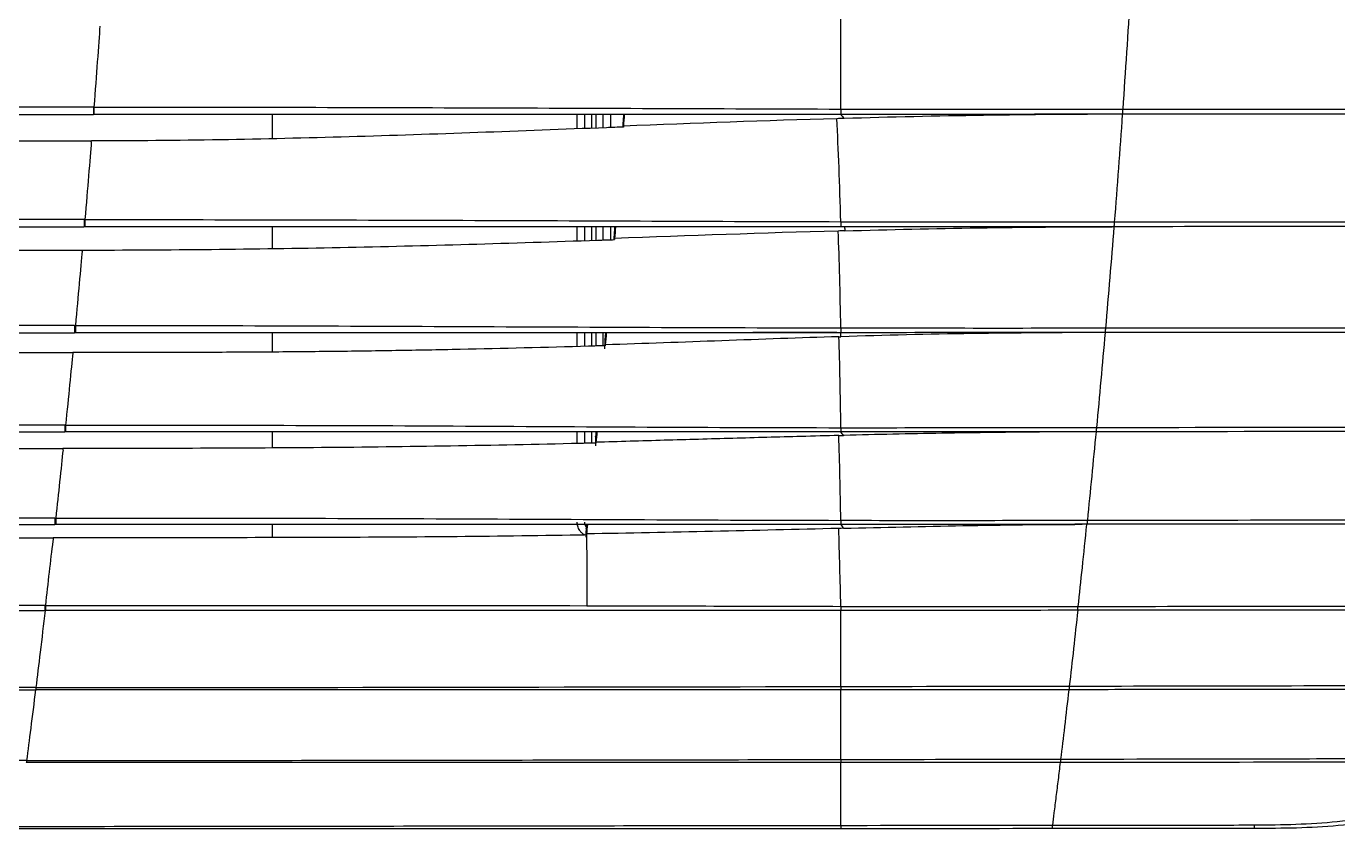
# Model space of a CAD drawing. Header units: millimetres. Extents: x 0 to 504600, y 0 to 118800.
# Drawn here: x 101504.2 to 101702.4, y 56524.6 to 56646 of the extents above; entities that cross this region are included whole.
import ezdxf

# ---------------------------------------------------------------- set-up
doc = ezdxf.new("R2010")
doc.units = ezdxf.units.MM
doc.header["$LTSCALE"] = 200
doc.layers.add('LG-AIRCON', color=240, linetype='Continuous')

# ---------------------------------------------------------------- blocks, each defined once
blk = doc.blocks.new('A$C7F214049')
at = {"layer": 'LG-AIRCON', "color": 0}
for p, q in [((919.34, 109.12), (240.62, 109.12)), ((240.62, 108), (919.34, 108)), ((946.38, 107.98), (946.38, 104.34)), ((992.45, 105.82), (992.45, 107.98)), ((993.57, 107.98), (993.57, 105.86)), ((994.68, 105.9), (994.68, 107.98)), ((995.28, 107.98), (995.28, 105.93)), ((996.39, 105.96), (996.39, 107.98)), ((997.5, 107.98), (997.5, 106)), ((797.28, 104), (919.03, 104)), ((917.96, 92.11), (242, 92.11)), ((242, 91), (917.96, 91)), ((946.38, 91), (946.38, 87.73)), ((992.45, 88.89), (992.45, 90.97)), ((993.57, 91), (993.57, 88.95)), ((994.68, 88.95), (994.68, 90.97)), ((995.28, 91), (995.28, 89)), ((996.39, 89), (996.39, 90.97)), ((997.5, 91), (997.5, 89.06)), ((998.07, 90.34), (998.02, 89.73)), ((998.06, 90.22), (998.02, 89.81)), ((797.28, 87.5), (917.65, 87.5)), ((916.51, 76.11), (243.45, 76.11)), ((243.45, 75), (916.51, 75)), ((946.38, 74.99), (946.38, 72.08)), ((992.45, 72.91), (992.45, 74.97)), ((993.57, 74.99), (993.57, 72.95)), ((994.68, 72.96), (994.68, 74.97)), ((995.28, 74.99), (995.28, 72.99)), ((996.39, 73.01), (996.39, 74.97)), ((1031.68, 75.05), (1018.98, 75.05)), ((1071.94, 75.03), (1071.94, 75.03)), ((797.28, 72), (916.22, 72)), ((915.03, 61.03), (244.93, 61.03)), ((244.93, 60), (915.03, 60)), ((946.38, 60), (946.38, 57.62)), ((992.45, 58.27), (992.45, 60)), ((993.57, 60), (993.57, 58.29)), ((994.68, 58.31), (994.68, 60)), ((995.28, 60), (995.28, 59.73)), ((797.28, 57.5), (914.72, 57.5)), ((913.53, 46.98), (246.43, 46.98)), ((246.43, 46), (913.53, 46)), ((946.38, 46), (946.38, 44.06)), ((797.28, 44), (913.28, 44)), ((912.09, 33.76), (247.87, 33.76)), ((247.87, 33), (912.09, 33)), ((910.64, 21.35), (249.32, 21.35)), ((249.36, 21), (910.6, 21)), ((909.24, 10.33), (250.72, 10.33))]:
    blk.add_line(p, q, dxfattribs=at)
for points, degree in [([(1076.01, 126.03), (1075.66, 120.3), (1075.28, 114.53), (1074.88, 108.79)], 3), ([(999.41, 107.28), (999.4, 107.13), (999.39, 106.99), (999.38, 106.85)], 3), ([(999.46, 108), (999.43, 107.66), (999.41, 107.33)], 2), ([(1031.68, 107.36), (1020.91, 107.06), (1010.17, 106.65), (999.43, 106.23)], 3), ([(1032.79, 107.4), (1032.42, 107.39), (1032.05, 107.37), (1031.68, 107.36)], 3), ([(1032.29, 91.79), (1032.12, 97.38), (1031.93, 102.75), (1031.68, 107.36)], 3), ([(1032.29, 108.82), (1046.5, 108.79), (1060.7, 108.78), (1074.88, 108.79)], 3), ([(1074.82, 108.03), (1060.66, 108.02), (1046.48, 108.01), (1032.29, 108)], 3), ([(1032.29, 108), (1032.45, 107.79), (1032.62, 107.59), (1032.79, 107.39)], 3), ([(1074.82, 108.03), (1060.86, 108.02), (1046.8, 107.8), (1032.79, 107.39)], 3), ([(1074.82, 108.03), (1074.44, 102.6), (1074.04, 97.15), (1073.61, 91.73)], 3), ([(1130.49, 108.07), (1111.99, 108.06), (1093.42, 108.04), (1074.82, 108.03)], 3), ([(1074.82, 108.03), (1074.82, 108.03), (1074.82, 108.03), (1074.82, 108.03)], 3), ([(1074.88, 108.79), (1093.46, 108.8), (1112, 108.81), (1130.49, 108.82)], 3), ([(999.43, 106.23), (999.44, 106.19), (999.44, 106.14), (999.44, 106.09)], 3), ([(919.02, 103.86), (919.03, 103.9), (919.03, 103.95), (919.03, 104)], 3), ([(919.03, 104), (919.03, 104), (919.03, 104), (919.03, 104)], 3), ([(1032.29, 91.79), (1046.07, 91.76), (1059.85, 91.74), (1073.61, 91.75)], 3), ([(1073.61, 91.75), (1092.61, 91.77), (1111.58, 91.79), (1130.49, 91.8)], 3), ([(998.12, 91), (998.09, 90.64), (998.06, 90.28)], 2), ([(998.24, 91), (998.19, 90.42), (998.14, 89.83), (998.09, 89.25)], 3), ([(1031.89, 90.38), (1020.61, 90.07), (1009.34, 89.65), (998.09, 89.25)], 3), ([(998.09, 89.25), (998.1, 89.19), (998.1, 89.13), (998.1, 89.08)], 3), ([(1032.91, 90.41), (1032.57, 90.4), (1032.23, 90.39), (1031.89, 90.38)], 3), ([(1032.29, 75.73), (1032.19, 80.97), (1032.07, 86.02), (1031.89, 90.38)], 3), ([(1073.3, 91.03), (1059.64, 91.02), (1045.97, 91.01), (1032.29, 91)], 3), ([(1032.83, 91), (1032.87, 90.8), (1032.89, 90.61), (1032.91, 90.41)], 3), ([(1032.91, 90.41), (1046.38, 90.79), (1059.87, 91.02), (1073.29, 91.03)], 3), ([(1073.55, 91.03), (1073.15, 85.91), (1072.72, 80.78), (1072.28, 75.7)], 3), ([(1073.55, 91.03), (1073.47, 91.03), (1073.38, 91.03), (1073.3, 91.03)], 3), ([(1130.49, 91.07), (1111.56, 91.05), (1092.57, 91.04), (1073.55, 91.03)], 3), ([(917.65, 87.35), (917.65, 87.4), (917.65, 87.45), (917.66, 87.5)], 3), ([(917.66, 87.5), (917.66, 87.5), (917.65, 87.5), (917.65, 87.5)], 3), ([(916.51, 76.11), (916.55, 76.11), (916.58, 76.11), (916.62, 76.11)], 3), ([(1032.29, 75.73), (1045.63, 75.71), (1058.96, 75.71), (1072.28, 75.72)], 3), ([(1072.28, 75.72), (1098.82, 75.75), (1125.3, 75.77), (1151.66, 75.81)], 3), ([(916.62, 75), (916.58, 75), (916.55, 75), (916.51, 75)], 3), ([(996.65, 74.09), (996.61, 73.47)], 1), ([(996.65, 74.05), (996.64, 73.84), (996.63, 73.64), (996.61, 73.44)], 3), ([(996.73, 75), (996.69, 74.55), (996.65, 74.1)], 2), ([(996.85, 74.98), (996.8, 74.38), (996.74, 73.77), (996.69, 73.16)], 3), ([(1032.01, 74.4), (1020.19, 74.03), (1008.43, 73.55), (996.69, 73.16)], 3), ([(1032.01, 74.4), (1032.1, 74.4), (1032.19, 74.4), (1032.29, 74.4)], 3), ([(1032.29, 60.65), (1032.23, 65.55), (1032.15, 70.32), (1032.01, 74.4)], 3), ([(1071.94, 75.03), (1058.74, 75.02), (1045.52, 75.01), (1032.29, 75)], 3), ([(1032.29, 74.4), (1032.29, 74.6), (1032.29, 74.8), (1032.29, 75)], 3), ([(1072.22, 75.03), (1071.8, 70.22), (1071.37, 65.42), (1070.92, 60.68)], 3), ([(1072.1, 75.03), (1072.05, 75.03), (1072, 75.03), (1071.94, 75.03)], 3), ([(1072.22, 75.03), (1072.18, 75.03), (1072.14, 75.03), (1072.1, 75.03)], 3), ([(1151.55, 75.08), (1125.21, 75.06), (1098.74, 75.05), (1072.22, 75.03)], 3), ([(930.09, 72.01), (925.47, 72), (920.85, 72), (916.22, 72)], 3), ([(916.23, 72), (916.23, 72), (916.23, 72), (916.22, 72)], 3), ([(916.22, 71.9), (916.22, 71.94), (916.23, 71.97), (916.23, 72)], 3), ([(996.69, 73.16), (996.69, 73.12), (996.69, 73.08), (996.69, 73.04)], 3), ([(915.03, 61.03), (915.06, 61.03), (915.1, 61.03), (915.13, 61.03)], 3), ([(915.03, 61.03), (915.03, 60.56), (915.03, 60), (915.03, 60)], 3), ([(915.13, 60), (915.1, 60), (915.06, 60), (915.03, 60)], 3), ([(915.13, 61.03), (915.13, 60.56), (915.13, 60), (915.13, 60)], 3), ([(995.31, 60), (995.28, 59.69), (995.24, 59.37)], 2), ([(995.43, 60), (995.38, 59.48), (995.33, 58.96), (995.28, 58.44)], 3), ([(1031.98, 59.46), (1032.22, 59.47), (1032.45, 59.47), (1032.68, 59.48)], 3), ([(1032.29, 46.64), (1032.21, 51.09), (1032.12, 55.49), (1031.98, 59.46)], 3), ([(1032.29, 60.64), (1045.17, 60.64), (1058.05, 60.67), (1070.92, 60.68)], 3), ([(1070.61, 60.03), (1057.84, 60.02), (1045.07, 60.01), (1032.29, 60)], 3), ([(1032.68, 59.48), (1032.55, 59.65), (1032.42, 59.82), (1032.29, 60)], 3), ([(1070.85, 60.03), (1070.42, 55.53), (1069.98, 51.04), (1069.54, 46.65)], 3), ([(1070.55, 60.03), (1070.56, 60.03)], 1), ([(1070.85, 60.03), (1070.77, 60.03), (1070.69, 60.03), (1070.61, 60.03)], 3), ([(1150.24, 60.08), (1123.85, 60.06), (1097.37, 60.04), (1070.85, 60.03)], 3), ([(1070.92, 60.68), (1097.45, 60.71), (1123.94, 60.75), (1150.34, 60.79)], 3), ([(914.76, 57.31), (914.75, 57.37), (914.73, 57.44), (914.72, 57.5)], 3), ([(914.77, 57.5), (914.75, 57.5), (914.74, 57.5), (914.72, 57.5)], 3), ([(995.24, 59.35), (995.21, 58.79)], 1), ([(995.24, 59.32), (995.23, 59.13), (995.22, 58.95), (995.21, 58.76)], 3), ([(995.28, 58.44), (995.28, 58.4), (995.28, 58.36), (995.28, 58.32)], 3), ([(913.53, 46.98), (913.53, 46.51), (913.53, 46), (913.53, 46)], 3), ([(913.53, 46.98), (913.57, 46.98), (913.61, 46.98), (913.64, 46.98)], 3), ([(913.64, 46), (913.61, 46), (913.57, 46), (913.53, 46)], 3), ([(913.64, 46.98), (913.64, 46.51), (913.64, 46), (913.64, 46)], 3), ([(993.87, 46), (993.84, 45.74), (993.81, 45.47)], 2), ([(1032.29, 46.64), (1044.71, 46.62), (1057.13, 46.63), (1069.54, 46.65)], 3), ([(1068.79, 46.03), (1056.63, 46.02), (1044.46, 46.01), (1032.29, 46)], 3), ([(1032.29, 46), (1032.42, 45.81), (1032.56, 45.61), (1032.7, 45.43)], 3), ([(1032.7, 45.43), (1044.72, 45.73), (1056.76, 46.01), (1068.77, 46.03)], 3), ([(1069.47, 46.03), (1069.24, 46.03), (1069.02, 46.03), (1068.79, 46.03)], 3), ([(913.32, 44), (913.31, 44), (913.29, 44), (913.28, 44)], 3), ([(913.28, 43.5), (913.29, 43.67), (913.31, 43.84), (913.32, 44)], 3), ([(993.81, 45.45), (993.78, 45.03)], 1), ([(993.81, 45.41), (993.8, 45.27), (993.79, 45.13), (993.78, 44.99)], 3), ([(1031.97, 45.41), (1019.27, 45.1), (1006.56, 44.78), (993.85, 44.58)], 3), ([(993.85, 44.58), (993.85, 44.52), (993.85, 44.47), (993.85, 44.42)], 3), ([(993.85, 44.42), (993.9, 40.99), (993.92, 37.33), (993.91, 33.73)], 3), ([(1032.7, 45.43), (1032.46, 45.42), (1032.22, 45.42), (1031.97, 45.41)], 3), ([(1032.29, 33.63), (1032.19, 37.57), (1032.09, 41.57), (1031.97, 45.41)], 3), ([(912.14, 33.76), (912.51, 37.14), (912.88, 40.58), (913.26, 43.5)], 3), ([(912.05, 33), (912.05, 33), (912.05, 33.36), (912.05, 33.76)], 3), ([(912.14, 33.76), (939.4, 33.76), (966.66, 33.78), (993.91, 33.73)], 3), ([(912.14, 33), (912.14, 33), (912.14, 33.36), (912.14, 33.76)], 3), ([(993.91, 33.73), (1006.7, 33.7), (1019.5, 33.66), (1032.29, 33.63)], 3), ([(1032.29, 33), (992.24, 33), (952.17, 33), (912.09, 33)], 3), ([(1032.29, 33.63), (1044.24, 33.61), (1056.2, 33.59), (1068.15, 33.61)], 3), ([(1032.29, 33.63), (1032.29, 33.28), (1032.29, 33), (1032.29, 33)], 3), ([(1068.09, 33.03), (1056.16, 33.02), (1044.22, 33.01), (1032.29, 33)], 3), ([(1068.09, 33.03), (1067.67, 29.14), (1067.24, 25.3), (1066.81, 21.57)], 3), ([(1068.09, 33.03), (1068.11, 33.03), (1068.13, 33.28), (1068.13, 33.61)], 3), ([(910.64, 21.35), (910.63, 21.14), (910.61, 21), (910.6, 21)], 3), ([(1032.29, 21), (991.73, 21), (951.17, 21), (910.6, 21)], 3), ([(910.64, 21.35), (951.19, 21.35), (991.75, 21.44), (1032.29, 21.51)], 3), ([(1032.29, 21.51), (1043.79, 21.53), (1055.3, 21.56), (1066.81, 21.57)], 3), ([(1032.29, 21.51), (1032.29, 21.21), (1032.29, 21), (1032.29, 21)], 3), ([(1066.74, 21.02), (1055.26, 21.02), (1043.77, 21.01), (1032.29, 21)], 3), ([(1066.81, 21.57), (1066.79, 21.26), (1066.77, 21.02), (1066.74, 21.02)], 3), ([(909.24, 10.33), (909.22, 10.12), (909.21, 10), (909.2, 10)], 3), ([(1032.29, 10.47), (1032.29, 10.19), (1032.29, 10), (1032.28, 10)], 3), ([(1065.5, 10.53), (1065.48, 10.23), (1065.46, 10.02), (1065.44, 10.02)], 3), ([(1032.29, 0.51), (1032.29, 0.2), (1032.29, 0), (1032.29, 0)], 3), ([(1064.26, 0.02), (1053.6, 0.01), (1042.94, 0.01), (1032.29, 0)], 3), ([(1064.26, 0.02), (1064.26, 0.02), (1064.26, 0.23), (1064.26, 0.55)], 3), ([(1094.79, 0.04), (1094.8, 0.04), (1094.8, 0.26), (1094.8, 0.58)], 3)]:
    blk.add_open_spline(points, degree=degree, dxfattribs=at)
for points, knots in [([(1032.29, 108.82), (1032.29, 110.34), (1032.29, 113.26), (1032.29, 117.43), (1032.29, 121.21), (1032.29, 123.57), (1032.29, 124.69)], [0, 0, 0, 0, 0.282848, 0.544238, 0.783422, 1, 1, 1, 1]), ([(920.32, 121.35), (920.22, 120.01), (919.97, 116.48), (919.62, 111.62), (919.43, 109.12)], [0, 0, 0, 0, 0.524949, 1, 1, 1, 1]), ([(919.34, 109.12), (919.34, 108.88), (919.34, 108.58), (919.34, 108.14), (919.34, 108), (919.34, 108)], [0, 0, 0, 0, 0.500494, 0.500494, 1, 1, 1, 1]), ([(919.43, 109.12), (938.24, 109.12), (957.06, 109.08), (994.69, 108.95), (1013.5, 108.88), (1032.29, 108.82)], [0, 0, 0, 0, 0.5, 0.5, 1, 1, 1, 1]), ([(919.43, 109.12), (919.43, 108.88), (919.43, 108.58), (919.43, 108.14), (919.43, 108), (919.43, 108)], [0, 0, 0, 0, 0.500706, 0.500706, 1, 1, 1, 1]), ([(1032.29, 108), (1013.5, 108), (994.69, 108), (957.06, 108), (938.24, 108), (919.43, 108)], [0, 0, 0, 0, 0.5, 0.5, 1, 1, 1, 1]), ([(999.46, 108), (999.46, 107.95), (999.45, 107.9), (999.44, 107.66), (999.42, 107.47), (999.41, 107.28)], [0, 0, 0, 0, 0.215885, 0.215885, 1, 1, 1, 1]), ([(999.57, 108.01), (999.57, 108), (999.57, 108), (999.52, 107.41), (999.48, 106.82), (999.43, 106.23)], [0, 0, 0, 0, 0.003367, 0.003367, 1, 1, 1, 1]), ([(1032.29, 108.82), (1032.29, 108.74), (1032.29, 108.55), (1032.29, 108.28), (1032.29, 108.05), (1032.29, 108.02), (1032.29, 108)], [0, 0, 0, 0, 0.200901, 0.434614, 0.701031, 1, 1, 1, 1]), ([(1074.82, 108.03), (1062.33, 108.02), (1048.15, 108.01), (1033.95, 108), (1032.29, 108)], [0, 0, 0, 0, 0.882877, 1, 1, 1, 1]), ([(1074.88, 108.79), (1074.87, 108.66), (1074.85, 108.39), (1074.83, 108.09), (1074.83, 108.05), (1074.82, 108.03)], [0, 0, 0, 0, 0.326096, 0.659138, 1, 1, 1, 1]), ([(999.44, 106.09), (998.58, 106.06), (991.24, 105.78), (977.44, 105.24), (958.01, 104.59), (938.54, 104.12), (925.54, 104), (919.03, 104)], [0, 0, 0, 0, 0.032091, 0.274084, 0.516078, 0.758071, 1, 1, 1, 1]), ([(999.38, 106.85), (999.37, 106.82), (999.37, 106.77), (999.37, 106.64), (999.37, 106.57), (999.36, 106.4), (999.36, 106.3), (999.36, 106.17), (999.36, 106.13), (999.37, 106.09)], [0, 0, 0, 0, 0.295747, 0.295747, 0.591536, 0.591536, 0.886644, 0.886644, 1, 1, 1, 1]), ([(919.02, 103.86), (918.92, 102.61), (918.65, 99.23), (918.26, 94.53), (918.05, 92.11)], [0, 0, 0, 0, 0.525626, 1, 1, 1, 1]), ([(917.96, 92.11), (917.96, 91.87), (917.96, 91.58), (917.96, 91.14), (917.96, 91), (917.96, 91)], [0, 0, 0, 0, 0.49967, 0.49967, 1, 1, 1, 1]), ([(918.05, 92.11), (937.1, 92.11), (956.15, 92.06), (994.23, 91.93), (1013.27, 91.84), (1032.29, 91.79)], [0, 0, 0, 0, 0.5, 0.5, 1, 1, 1, 1]), ([(918.05, 92.11), (918.05, 91.87), (918.05, 91.58), (918.05, 91.14), (918.05, 91), (918.05, 91)], [0, 0, 0, 0, 0.500045, 0.500045, 1, 1, 1, 1]), ([(1032.29, 91.79), (1032.29, 91.7), (1032.29, 91.53), (1032.29, 91.27), (1032.29, 91.05), (1032.29, 91.02), (1032.29, 91)], [0, 0, 0, 0, 0.200184, 0.433658, 0.700314, 1, 1, 1, 1]), ([(1073.61, 91.75), (1073.6, 91.63), (1073.58, 91.37), (1073.56, 91.09), (1073.56, 91.05), (1073.55, 91.03)], [0, 0, 0, 0, 0.328998, 0.662025, 1, 1, 1, 1]), ([(1032.29, 91), (1013.27, 91), (994.23, 91), (956.15, 91), (937.1, 91), (918.05, 91)], [0, 0, 0, 0, 0.5, 0.5, 1, 1, 1, 1]), ([(998.02, 89.81), (998.02, 89.77), (998.02, 89.72), (998.01, 89.59), (998.01, 89.51), (998.01, 89.34), (998.01, 89.24), (998.01, 89.12), (998.01, 89.1), (998.01, 89.07)], [0, 0, 0, 0, 0.309691, 0.309691, 0.619434, 0.619434, 0.928334, 0.928334, 1, 1, 1, 1]), ([(998.12, 91), (998.12, 90.9), (998.11, 90.81), (998.09, 90.55), (998.07, 90.39), (998.06, 90.22)], [0, 0, 0, 0, 0.373661, 0.373661, 1, 1, 1, 1]), ([(1073.3, 91.03), (1073.3, 91.03), (1073.3, 91.03), (1073.3, 91.03), (1073.3, 91.03), (1073.3, 91.03)], [0, 0, 0, 0, 0.720259, 0.720259, 1, 1, 1, 1]), ([(917.64, 87.35), (917.53, 86.14), (917.24, 82.89), (916.83, 78.4), (916.62, 76.11)], [0, 0, 0, 0, 0.526545, 1, 1, 1, 1]), ([(917.66, 87.5), (924.17, 87.5), (937.18, 87.57), (956.64, 87.87), (976.07, 88.35), (989.89, 88.8), (997.23, 89.05), (998.1, 89.08)], [0, 0, 0, 0, 0.241875, 0.483824, 0.725773, 0.967722, 1, 1, 1, 1]), ([(916.51, 76.11), (916.51, 75.87), (916.51, 75.57), (916.51, 75.14), (916.51, 75), (916.51, 75)], [0, 0, 0, 0, 0.499556, 0.499556, 1, 1, 1, 1]), ([(916.62, 76.11), (935.9, 76.11), (955.19, 76.03), (993.75, 75.86), (1013.03, 75.77), (1032.29, 75.73)], [0, 0, 0, 0, 0.5, 0.5, 1, 1, 1, 1]), ([(916.62, 76.11), (916.62, 75.87), (916.62, 75.57), (916.62, 75.14), (916.62, 75), (916.62, 75)], [0, 0, 0, 0, 0.500425, 0.500425, 1, 1, 1, 1]), ([(1032.29, 75.73), (1032.29, 75.62), (1032.29, 75.39), (1032.29, 75.08), (1032.29, 75.03), (1032.29, 75)], [0, 0, 0, 0, 0.273489, 0.607021, 1, 1, 1, 1]), ([(1072.28, 75.72), (1072.27, 75.6), (1072.25, 75.35), (1072.23, 75.08), (1072.22, 75.05), (1072.22, 75.03)], [0, 0, 0, 0, 0.332388, 0.665415, 1, 1, 1, 1]), ([(1032.29, 75), (1013.03, 75), (993.75, 75), (955.19, 75), (935.9, 75), (916.62, 75)], [0, 0, 0, 0, 0.5, 0.5, 1, 1, 1, 1]), ([(996.61, 73.44), (996.61, 73.39), (996.61, 73.32), (996.6, 73.16), (996.6, 73.07), (996.6, 72.88), (996.6, 72.78), (996.6, 72.64), (996.6, 72.59), (996.6, 72.54)], [0, 0, 0, 0, 0.289054, 0.289054, 0.578222, 0.578222, 0.865626, 0.865626, 1, 1, 1, 1]), ([(996.74, 75), (996.73, 74.96), (996.73, 74.92), (996.7, 74.6), (996.68, 74.32), (996.65, 74.05)], [0, 0, 0, 0, 0.133541, 0.133541, 1, 1, 1, 1]), ([(996.65, 74.05), (996.65, 74.05), (996.65, 74.05), (996.65, 74.07), (996.65, 74.09), (996.65, 74.1)], [0, 0, 0, 0, 0.204828, 0.204828, 1, 1, 1, 1]), ([(1071.94, 75.03), (1065.34, 75.02), (1058.74, 74.95), (1045.52, 74.78), (1038.91, 74.61), (1032.29, 74.4)], [0, 0, 0, 0, 0.5, 0.5, 1, 1, 1, 1]), ([(916.21, 71.9), (916.11, 70.78), (915.8, 67.62), (915.36, 63.24), (915.13, 61.03)], [0, 0, 0, 0, 0.528584, 1, 1, 1, 1]), ([(996.69, 73.04), (995.85, 73.01), (988.53, 72.79), (977.99, 72.52), (965.03, 72.28), (955.29, 72.15), (945.54, 72.06), (935.77, 72.02), (926, 72), (919.49, 72), (916.23, 72)], [0, 0, 0, 0, 0.03148, 0.273623, 0.394695, 0.515767, 0.636839, 0.757911, 0.878983, 1, 1, 1, 1]), ([(915.13, 61.03), (934.67, 61.03), (954.2, 61.01), (993.26, 60.8), (1012.78, 60.67), (1032.29, 60.64)], [0, 0, 0, 0, 0.5, 0.5, 1, 1, 1, 1]), ([(1032.29, 60), (1012.78, 60), (993.26, 60), (954.2, 60), (934.67, 60), (915.13, 60)], [0, 0, 0, 0, 0.5, 0.5, 1, 1, 1, 1]), ([(995.31, 60), (995.29, 59.8), (995.27, 59.6), (995.25, 59.37), (995.24, 59.34), (995.24, 59.32)], [0, 0, 0, 0, 0.878609, 0.878609, 1, 1, 1, 1]), ([(1031.98, 59.46), (1030.09, 59.41), (1028.2, 59.36), (1022.86, 59.22), (1019.4, 59.12), (1012.51, 58.93), (1009.06, 58.83), (1002.17, 58.63), (998.72, 58.53), (995.28, 58.44)], [0, 0, 0, 0, 0.154356, 0.154356, 0.436249, 0.436249, 0.718129, 0.718129, 1, 1, 1, 1]), ([(1032.29, 60.64), (1032.29, 60.55), (1032.29, 60.34), (1032.29, 60.07), (1032.29, 60.02), (1032.29, 60)], [0, 0, 0, 0, 0.271855, 0.605374, 1, 1, 1, 1]), ([(1070.61, 60.03), (1069.76, 60.03), (1068.9, 60.02), (1067.2, 60.02), (1066.34, 60.01), (1064.64, 60), (1063.78, 60), (1061.22, 59.98), (1059.51, 59.96), (1056.09, 59.92), (1054.39, 59.9), (1050.97, 59.86), (1049.26, 59.83), (1045.09, 59.76), (1042.63, 59.71), (1037.7, 59.6), (1035.24, 59.54), (1032.75, 59.48), (1032.72, 59.48), (1032.68, 59.48)], [0, 0, 0, 0, 0.067603, 0.067603, 0.135207, 0.135207, 0.20281, 0.20281, 0.338021, 0.338021, 0.473232, 0.473232, 0.608444, 0.608444, 0.802914, 0.802914, 0.997463, 0.997463, 1, 1, 1, 1]), ([(1070.61, 60.03), (1070.61, 60.03), (1070.61, 60.03), (1070.61, 60.03), (1070.61, 60.03), (1070.61, 60.03), (1070.61, 60.03), (1070.61, 60.03)], [0, 0, 0, 0, 0.108262, 0.108262, 0.347509, 0.347509, 1, 1, 1, 1]), ([(1070.92, 60.68), (1070.91, 60.56), (1070.88, 60.33), (1070.86, 60.08), (1070.85, 60.04), (1070.85, 60.03)], [0, 0, 0, 0, 0.334477, 0.667511, 1, 1, 1, 1]), ([(995.28, 58.32), (994.45, 58.3), (987.13, 58.12), (973.32, 57.84), (953.83, 57.6), (937.56, 57.52), (924.54, 57.5), (918.03, 57.5), (914.77, 57.5)], [0, 0, 0, 0, 0.031154, 0.273366, 0.515577, 0.757789, 0.878894, 1, 1, 1, 1]), ([(995.21, 58.76), (995.21, 58.71), (995.21, 58.64), (995.2, 58.49), (995.2, 58.4), (995.2, 58.21), (995.2, 58.11), (995.2, 57.96), (995.2, 57.92), (995.2, 57.88)], [0, 0, 0, 0, 0.29349, 0.29349, 0.587046, 0.587046, 0.879579, 0.879579, 1, 1, 1, 1]), ([(995.24, 59.32), (995.24, 59.32), (995.24, 59.32), (995.24, 59.34), (995.24, 59.36), (995.24, 59.37)], [0, 0, 0, 0, 0.162507, 0.162507, 1, 1, 1, 1]), ([(914.75, 57.31), (914.61, 55.99), (914.28, 52.83), (913.85, 48.91), (913.64, 46.98)], [0, 0, 0, 0, 0.526565, 1, 1, 1, 1]), ([(913.64, 46.98), (933.42, 46.98), (953.2, 46.96), (992.75, 46.79), (1012.53, 46.67), (1032.29, 46.63)], [0, 0, 0, 0, 0.5, 0.5, 1, 1, 1, 1]), ([(1032.29, 46), (1012.52, 46), (992.75, 46), (953.2, 46), (933.42, 46), (913.64, 46)], [0, 0, 0, 0, 0.5, 0.5, 1, 1, 1, 1]), ([(993.6, 44.39), (993.43, 44.49), (993.28, 44.6), (993.03, 44.84), (992.94, 44.95), (992.71, 45.29), (992.6, 45.52), (992.48, 45.96), (992.45, 46.16), (992.45, 46.36)], [0, 0, 0, 0, 0.239539, 0.239539, 0.427925, 0.427925, 0.748892, 0.748892, 1, 1, 1, 1]), ([(993.57, 46.36), (993.57, 46.26), (993.58, 46.15), (993.64, 45.93), (993.7, 45.81), (993.79, 45.68), (993.8, 45.66), (993.82, 45.63)], [0, 0, 0, 0, 0.387845, 0.387845, 0.883591, 0.883591, 1, 1, 1, 1]), ([(993.87, 46), (993.85, 45.83), (993.83, 45.66), (993.81, 45.46), (993.81, 45.44), (993.81, 45.41)], [0, 0, 0, 0, 0.864665, 0.864665, 1, 1, 1, 1]), ([(994, 46), (994, 46), (994, 46), (993.95, 45.53), (993.9, 45.05), (993.85, 44.58)], [0, 0, 0, 0, 0.0011, 0.0011, 1, 1, 1, 1]), ([(1032.29, 46.64), (1032.29, 46.54), (1032.29, 46.33), (1032.29, 46.07), (1032.29, 46.02), (1032.29, 46)], [0, 0, 0, 0, 0.271905, 0.605426, 1, 1, 1, 1]), ([(1068.16, 33.61), (1068.37, 35.54), (1068.81, 39.65), (1069.24, 43.83), (1069.47, 46.02)], [0, 0, 0, 0, 0.476063, 1, 1, 1, 1]), ([(1069.54, 46.65), (1069.52, 46.53), (1069.5, 46.31), (1069.48, 46.07), (1069.47, 46.04), (1069.47, 46.03)], [0, 0, 0, 0, 0.341012, 0.674077, 1, 1, 1, 1]), ([(1148.7, 46.08), (1145.85, 46.08), (1143, 46.08), (1129.95, 46.07), (1119.72, 46.06), (1099.27, 46.05), (1089.03, 46.04), (1075.69, 46.03), (1072.58, 46.03), (1069.47, 46.03)], [0, 0, 0, 0, 0.10794, 0.10794, 0.495186, 0.495186, 0.882432, 0.882432, 1, 1, 1, 1]), ([(1069.54, 46.65), (1072.64, 46.65), (1075.75, 46.66), (1089.09, 46.68), (1099.33, 46.69), (1119.79, 46.72), (1130.02, 46.74), (1143.08, 46.76), (1145.93, 46.77), (1148.78, 46.77)], [0, 0, 0, 0, 0.117383, 0.117383, 0.504703, 0.504703, 0.892034, 0.892034, 1, 1, 1, 1]), ([(993.85, 44.42), (993.03, 44.4), (985.7, 44.28), (971.87, 44.12), (952.35, 44.02), (932.83, 44), (919.82, 44), (913.32, 44)], [0, 0, 0, 0, 0.030712, 0.273048, 0.515383, 0.757718, 1, 1, 1, 1]), ([(993.78, 44.99), (993.78, 44.94), (993.77, 44.87), (993.77, 44.72), (993.77, 44.63), (993.76, 44.44), (993.76, 44.34), (993.76, 44.19), (993.76, 44.13), (993.76, 44.08)], [0, 0, 0, 0, 0.285186, 0.285186, 0.570383, 0.570383, 0.855393, 0.855393, 1, 1, 1, 1]), ([(993.81, 45.41), (993.81, 45.41), (993.81, 45.42), (993.81, 45.44), (993.81, 45.46), (993.81, 45.47)], [0, 0, 0, 0, 0.162097, 0.162097, 1, 1, 1, 1]), ([(1068.16, 33.61), (1071.43, 33.62), (1074.71, 33.62), (1087.79, 33.64), (1097.6, 33.66), (1117.2, 33.69), (1126.99, 33.71), (1139.83, 33.74), (1142.88, 33.74), (1145.93, 33.75)], [0, 0, 0, 0, 0.126259, 0.126259, 0.50431, 0.50431, 0.882369, 0.882369, 1, 1, 1, 1]), ([(912.05, 33), (911.8, 30.87), (911.31, 26.75), (910.85, 23), (910.64, 21.35)], [0, 0, 0, 0, 0.517301, 1, 1, 1, 1]), ([(1032.29, 21.51), (1032.29, 22.03), (1032.29, 23.18), (1032.28, 25.11), (1032.28, 27.4), (1032.29, 30.07), (1032.29, 31.99), (1032.29, 33)], [0, 0, 0, 0, 0.140718, 0.311251, 0.511571, 0.741391, 1, 1, 1, 1]), ([(1145.86, 33.08), (1142.82, 33.08), (1139.77, 33.07), (1126.94, 33.07), (1117.14, 33.06), (1097.55, 33.05), (1087.75, 33.04), (1074.66, 33.03), (1071.38, 33.03), (1068.09, 33.03)], [0, 0, 0, 0, 0.117588, 0.117588, 0.495514, 0.495514, 0.873438, 0.873438, 1, 1, 1, 1]), ([(910.6, 21), (910.35, 19.02), (909.87, 15.23), (909.43, 11.82), (909.24, 10.33)], [0, 0, 0, 0, 0.517706, 1, 1, 1, 1]), ([(1032.29, 10.47), (1032.29, 11.13), (1032.29, 12.58), (1032.28, 15), (1032.29, 17.84), (1032.29, 19.9), (1032.29, 21)], [0, 0, 0, 0, 0.196368, 0.428723, 0.69684, 1, 1, 1, 1]), ([(1066.74, 21.02), (1066.52, 19.14), (1066.11, 15.59), (1065.7, 12.14), (1065.5, 10.53)], [0, 0, 0, 0, 0.525106, 1, 1, 1, 1]), ([(1140.75, 21.07), (1138.32, 21.07), (1135.88, 21.07), (1123.65, 21.06), (1113.86, 21.06), (1094.26, 21.04), (1084.46, 21.04), (1072.02, 21.03), (1069.38, 21.03), (1066.74, 21.02)], [0, 0, 0, 0, 0.098712, 0.098712, 0.495896, 0.495896, 0.893081, 0.893081, 1, 1, 1, 1]), ([(1066.81, 21.57), (1069.43, 21.58), (1072.06, 21.58), (1084.49, 21.6), (1094.29, 21.62), (1113.89, 21.66), (1123.69, 21.68), (1135.93, 21.7), (1138.36, 21.71), (1140.8, 21.71)], [0, 0, 0, 0, 0.106463, 0.106463, 0.503849, 0.503849, 0.901237, 0.901237, 1, 1, 1, 1]), ([(1032.29, 10), (1017.29, 10), (1002.3, 10), (978.86, 10), (970.42, 10), (944.39, 10), (926.79, 10), (909.2, 10)], [0, 0, 0, 0, 0.365482, 0.365482, 0.571144, 0.571144, 1, 1, 1, 1]), ([(909.24, 10.33), (909.77, 10.33), (910.31, 10.33), (912.97, 10.33), (915.11, 10.33), (932.16, 10.33), (947.07, 10.34), (970.43, 10.37), (978.87, 10.39), (1002.3, 10.42), (1017.29, 10.45), (1032.29, 10.47)], [0, 0, 0, 0, 0.013003, 0.013003, 0.065014, 0.065014, 0.428693, 0.428693, 0.634444, 0.634444, 1, 1, 1, 1]), ([(1032.29, 0.51), (1032.29, 0.83), (1032.29, 1.49), (1032.28, 2.56), (1032.28, 3.76), (1032.28, 5.1), (1032.28, 6.58), (1032.29, 8.22), (1032.29, 9.39), (1032.29, 10)], [0, 0, 0, 0, 0.105068, 0.222663, 0.352857, 0.495829, 0.651611, 0.819671, 1, 1, 1, 1]), ([(1032.29, 10.47), (1034.18, 10.47), (1036.08, 10.48), (1047.15, 10.5), (1056.33, 10.52), (1065.5, 10.53), (1065.5, 10.53), (1065.5, 10.53)], [0, 0, 0, 0, 0.171298, 0.171298, 0.999998, 0.999998, 1, 1, 1, 1]), ([(1065.44, 10.02), (1056.28, 10.02), (1047.12, 10.01), (1036.07, 10), (1034.18, 10), (1032.29, 10)], [0, 0, 0, 0, 0.828798, 0.828798, 1, 1, 1, 1]), ([(1065.43, 10.02), (1065.33, 9.15), (1065.12, 7.41), (1064.8, 4.85), (1064.52, 2.57), (1064.34, 1.15), (1064.26, 0.55)], [0, 0, 0, 0, 0.26489, 0.52978, 0.794669, 1, 1, 1, 1]), ([(1131.67, 10.07), (1125.04, 10.06), (1118.4, 10.06), (1107.45, 10.05), (1103.13, 10.05), (1087.69, 10.04), (1076.56, 10.03), (1065.44, 10.02)], [0, 0, 0, 0, 0.300662, 0.300662, 0.496124, 0.496124, 1, 1, 1, 1]), ([(1065.5, 10.53), (1066.03, 10.53), (1066.57, 10.53), (1077.68, 10.55), (1088.26, 10.57), (1104.51, 10.6), (1110.19, 10.61), (1121.15, 10.64), (1126.42, 10.65), (1131.7, 10.66)], [0, 0, 0, 0, 0.024163, 0.024163, 0.503514, 0.503514, 0.760929, 0.760929, 1, 1, 1, 1]), ([(1119.83, 3.07), (1115.85, 1.66), (1111.67, 0.87), (1103.26, 0.08), (1099.02, 0.05), (1094.79, 0.04)], [0, 0, 0, 0, 0.5, 0.5, 1, 1, 1, 1]), ([(1094.8, 0.58), (1098.98, 0.61), (1103.16, 0.68), (1111.47, 1.54), (1115.59, 2.35), (1119.52, 3.77)], [0, 0, 0, 0, 0.5, 0.5, 1, 1, 1, 1]), ([(907.91, 0.36), (915.69, 0.36), (923.46, 0.37), (946.77, 0.39), (962.31, 0.41), (992.25, 0.46), (1006.65, 0.48), (1024.8, 0.51), (1028.54, 0.51), (1032.29, 0.51)], [0, 0, 0, 0, 0.18745, 0.18745, 0.562347, 0.562347, 0.909658, 0.909658, 1, 1, 1, 1]), ([(1032.29, 0), (1028.54, 0), (1024.79, 0), (1006.65, 0), (992.25, 0), (962.31, 0), (946.77, 0), (923.46, 0), (915.69, 0), (907.91, 0)], [0, 0, 0, 0, 0.090349, 0.090349, 0.437662, 0.437662, 0.812555, 0.812555, 1, 1, 1, 1]), ([(1032.29, 0.51), (1042.94, 0.53), (1053.6, 0.54), (1064.26, 0.55), (1064.26, 0.55), (1064.26, 0.55)], [0, 0, 0, 0, 0.999998, 0.999998, 1, 1, 1, 1]), ([(1064.26, 0.55), (1064.26, 0.55), (1064.26, 0.55), (1064.93, 0.55), (1065.6, 0.55), (1068.93, 0.55), (1071.6, 0.55), (1076.93, 0.55), (1079.6, 0.55), (1086.44, 0.56), (1090.62, 0.56), (1094.8, 0.58)], [0, 0, 0, 0, 0.000002, 0.000002, 0.065499, 0.065499, 0.327488, 0.327488, 0.589476, 0.589476, 1, 1, 1, 1]), ([(1094.79, 0.04), (1088.46, 0.04), (1082.14, 0.03), (1071.96, 0.03), (1068.11, 0.02), (1064.26, 0.02)], [0, 0, 0, 0, 0.621818, 0.621818, 1, 1, 1, 1])]:
    blk.add_open_spline(points, degree=3, knots=knots, dxfattribs=at)

msp = doc.modelspace()

# ---------------------------------------------------------------- block references
at = {"layer": 'LG-AIRCON', "color": 200}
msp.add_blockref('A$C7F214049', (100595.03, 56524.64), dxfattribs=at)

doc.saveas('drawing.dxf')
